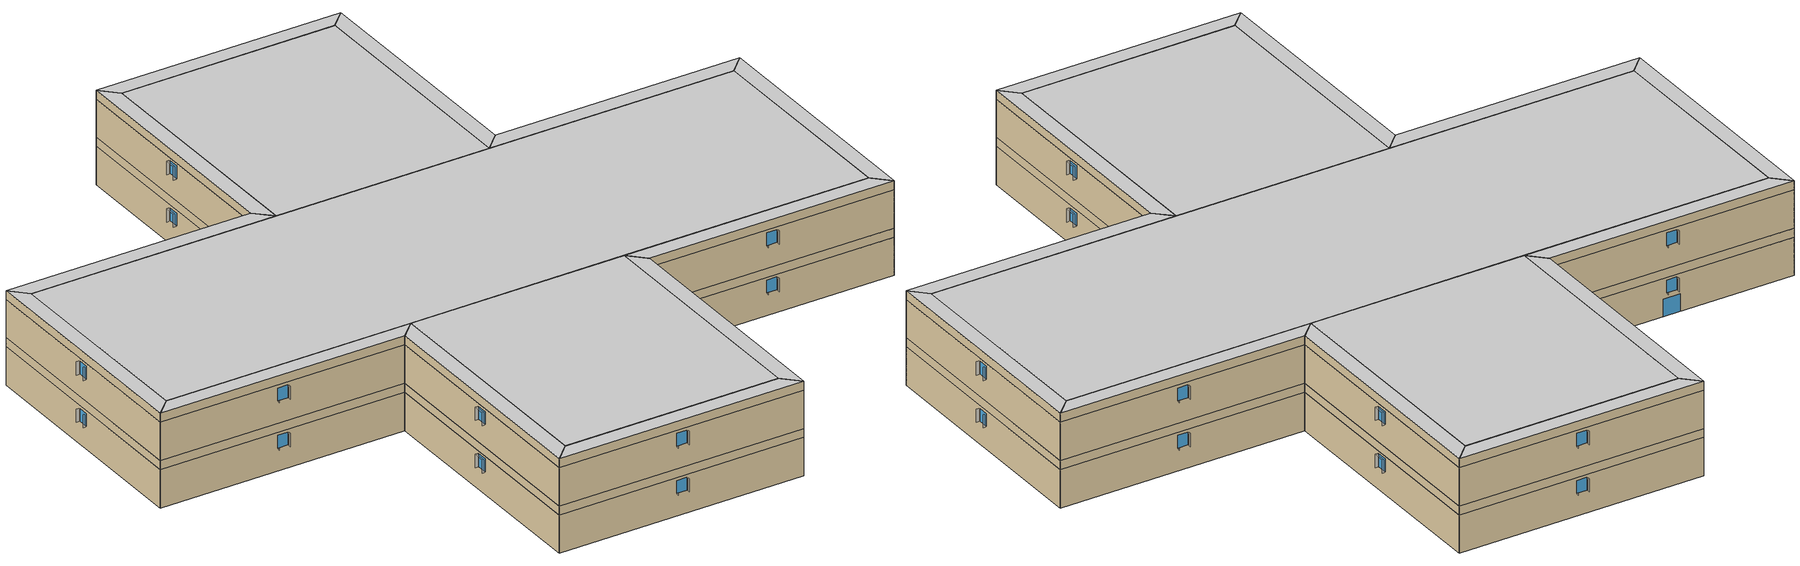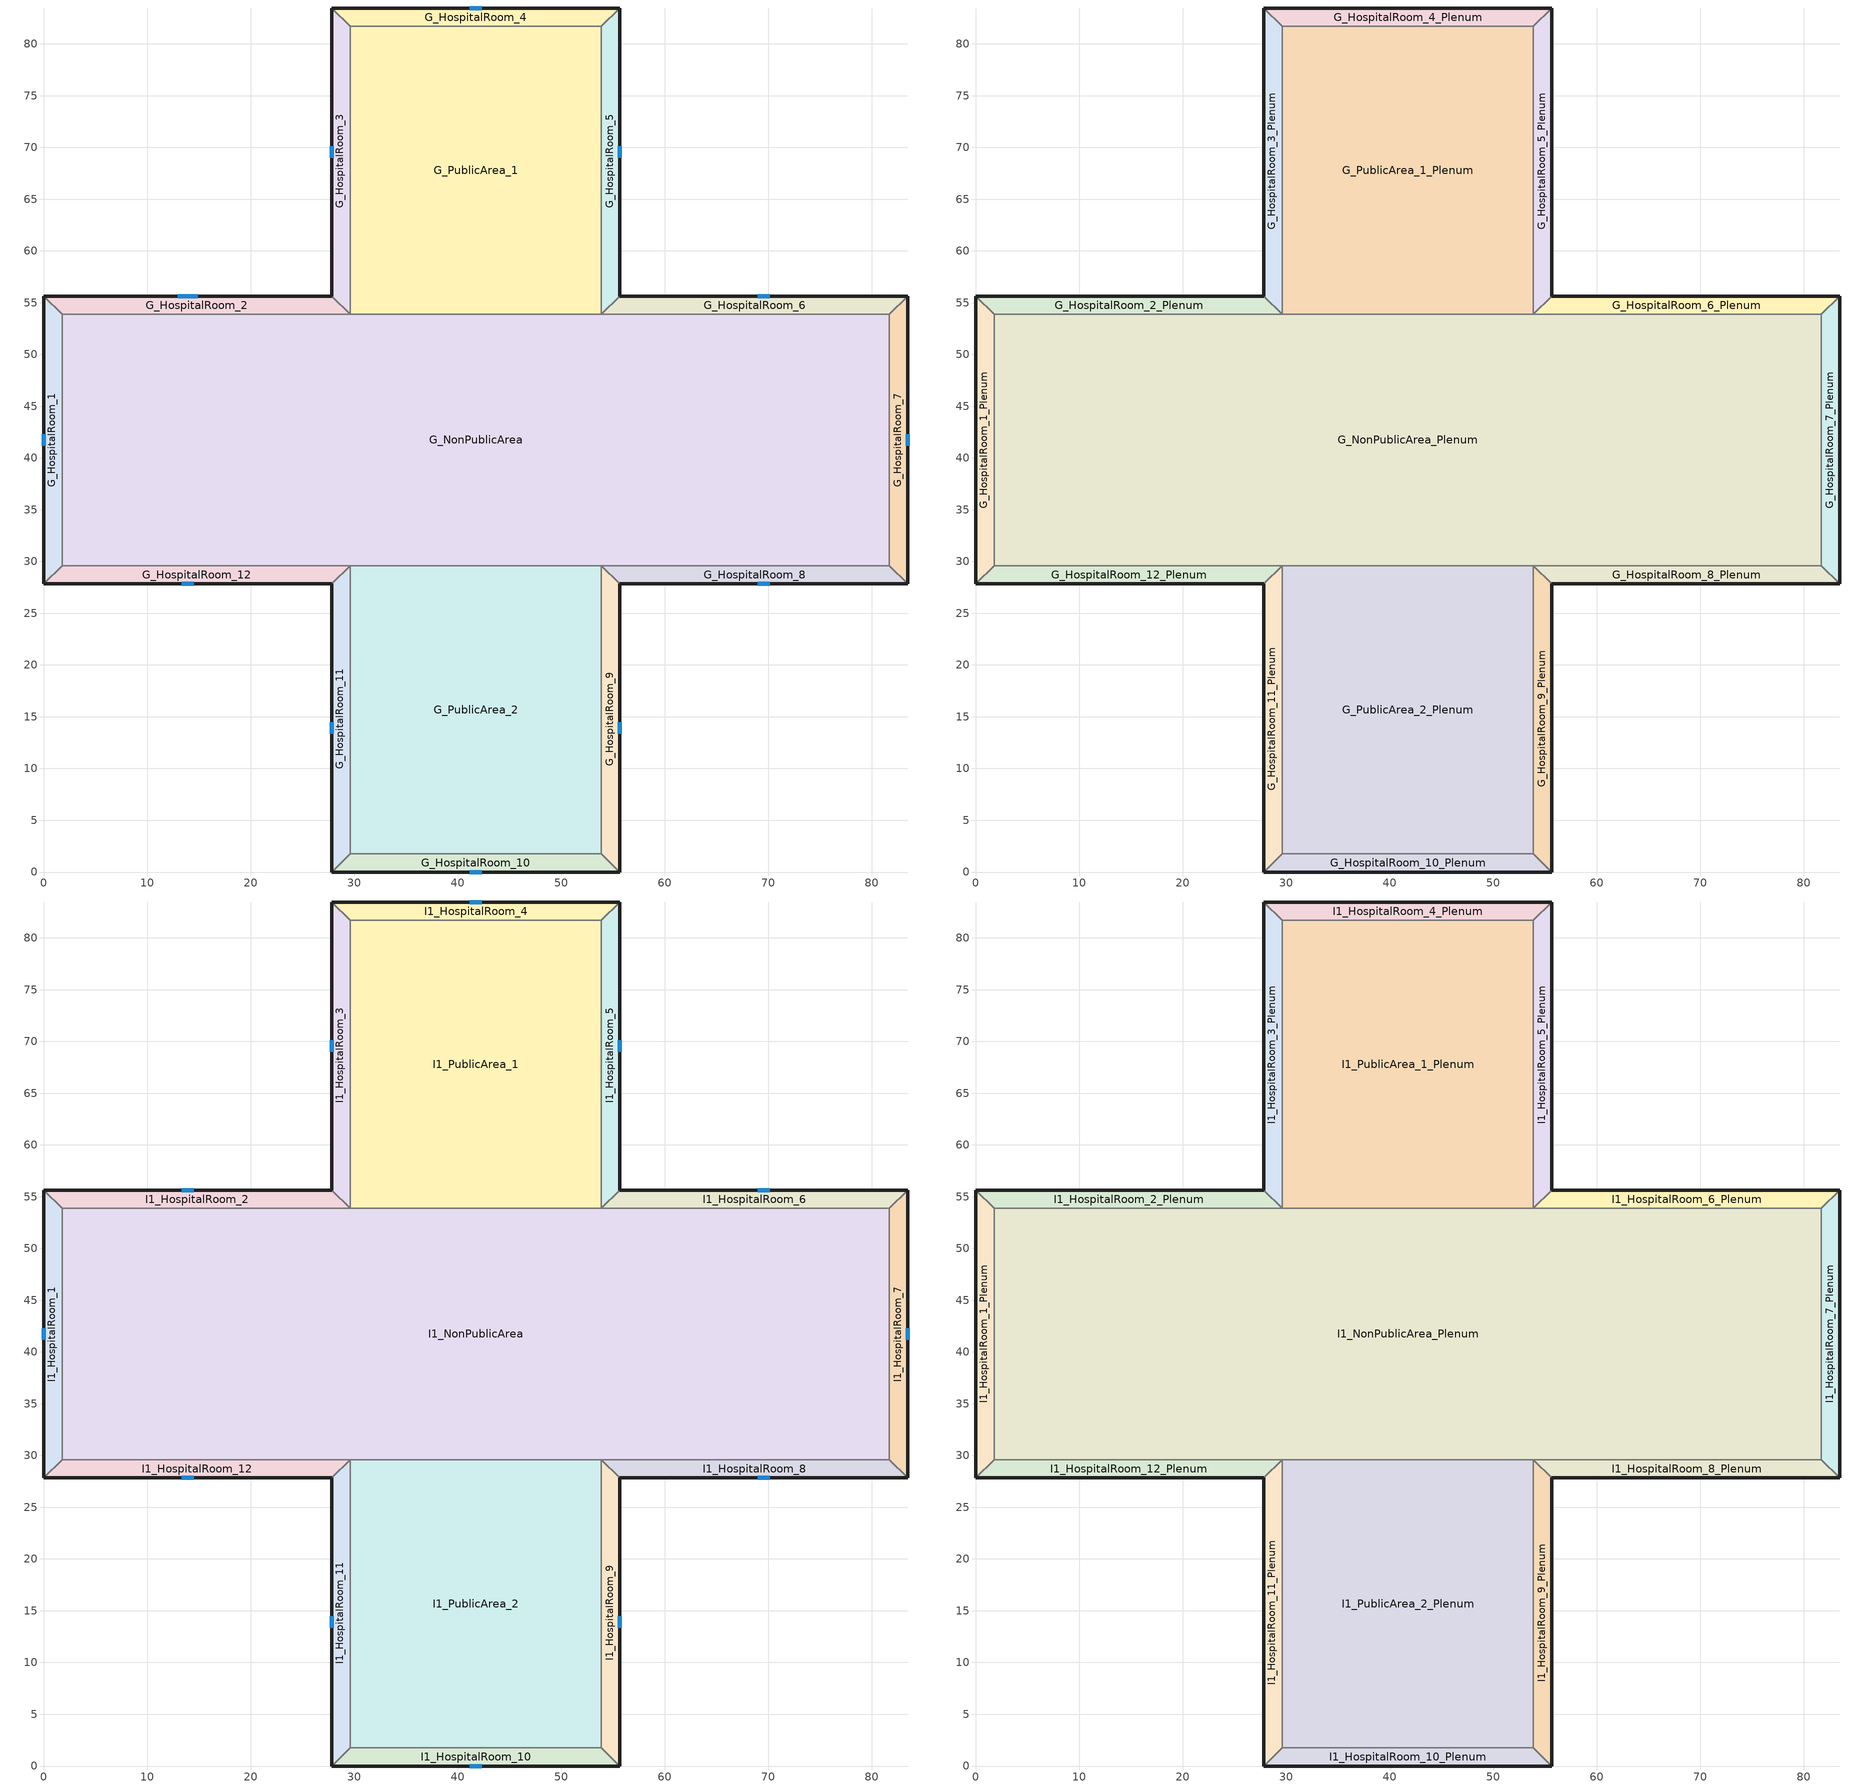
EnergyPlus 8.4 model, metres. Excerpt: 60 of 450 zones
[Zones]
G_HospitalRoom_1
 floor ground (Light Floor): 0,27.82 0,55.65 1.78,53.87 1.78,29.6 z0
 wall outside (Light Exterior Wall - R13): 0,55.65 0,27.82 z0:4.27
 wall to G_HospitalRoom_2 (Light Partitions): 1.78,53.87 0,55.65 z0:4.27
 wall to G_NonPublicArea (Light Partitions): 1.78,29.6 1.78,53.87 z0:4.27
 wall to G_HospitalRoom_12 (Light Partitions): 0,27.82 1.78,29.6 z0:4.27
 window (GlzSys_1): 0,42.32 0,41.16 z2.55:3.96
G_HospitalRoom_2
 floor ground (Light Floor): 0,55.65 27.82,55.65 29.6,53.87 1.78,53.87 z0
 wall outside (Light Exterior Wall - R13): 27.82,55.65 0,55.65 z0:4.27
 wall to G_HospitalRoom_3 (Light Partitions): 29.6,53.87 27.82,55.65 z0:4.27
 wall to G_NonPublicArea (Light Partitions): 1.78,53.87 29.6,53.87 z0:4.27
 window (GlzSys_1): 14.49,55.65 13.33,55.65 z2.55:3.96; 14.89,55.65 12.93,55.65 z0.02:1.98
G_HospitalRoom_3
 floor ground (Light Floor): 27.82,55.65 27.82,83.47 29.6,81.7 29.6,53.87 z0
 wall outside (Light Exterior Wall - R13): 27.82,83.47 27.82,55.65 z0:4.27
 wall to G_HospitalRoom_4 (Light Partitions): 29.6,81.7 27.82,83.47 z0:4.27
 wall to G_PublicArea_1 (Light Partitions): 29.6,53.87 29.6,81.7 z0:4.27
 window (GlzSys_1): 27.82,70.14 27.82,68.98 z2.55:3.96
G_HospitalRoom_4
 floor ground (Light Floor): 27.82,83.47 55.65,83.47 53.87,81.7 29.6,81.7 z0
 wall outside (Light Exterior Wall - R13): 55.65,83.47 27.82,83.47 z0:4.27
 wall to G_HospitalRoom_5 (Light Partitions): 53.87,81.7 55.65,83.47 z0:4.27
 wall to G_PublicArea_1 (Light Partitions): 29.6,81.7 53.87,81.7 z0:4.27
 window (GlzSys_1): 42.32,83.47 41.16,83.47 z2.55:3.96
G_HospitalRoom_5
 floor ground (Light Floor): 55.65,83.47 55.65,55.65 53.87,53.87 53.87,81.7 z0
 wall outside (Light Exterior Wall - R13): 55.65,55.65 55.65,83.47 z0:4.27
 wall to G_HospitalRoom_6 (Light Partitions): 53.87,53.87 55.65,55.65 z0:4.27
 wall to G_PublicArea_1 (Light Partitions): 53.87,81.7 53.87,53.87 z0:4.27
 window (GlzSys_1): 55.65,68.98 55.65,70.14 z2.55:3.96
G_HospitalRoom_6
 floor ground (Light Floor): 55.65,55.65 83.47,55.65 81.7,53.87 53.87,53.87 z0
 wall outside (Light Exterior Wall - R13): 83.47,55.65 55.65,55.65 z0:4.27
 wall to G_HospitalRoom_7 (Light Partitions): 81.7,53.87 83.47,55.65 z0:4.27
 wall to G_NonPublicArea (Light Partitions): 53.87,53.87 81.7,53.87 z0:4.27
 window (GlzSys_1): 70.14,55.65 68.98,55.65 z2.55:3.96
G_HospitalRoom_7
 floor ground (Light Floor): 83.47,55.65 83.47,27.82 81.7,29.6 81.7,53.87 z0
 wall outside (Light Exterior Wall - R13): 83.47,27.82 83.47,55.65 z0:4.27
 wall to G_HospitalRoom_8 (Light Partitions): 81.7,29.6 83.47,27.82 z0:4.27
 wall to G_NonPublicArea (Light Partitions): 81.7,53.87 81.7,29.6 z0:4.27
 window (GlzSys_1): 83.47,41.16 83.47,42.32 z2.55:3.96
G_HospitalRoom_8
 floor ground (Light Floor): 83.47,27.82 55.65,27.82 53.87,29.6 81.7,29.6 z0
 wall outside (Light Exterior Wall - R13): 55.65,27.82 83.47,27.82 z0:4.27
 wall to G_HospitalRoom_9 (Light Partitions): 53.87,29.6 55.65,27.82 z0:4.27
 wall to G_NonPublicArea (Light Partitions): 81.7,29.6 53.87,29.6 z0:4.27
 window (GlzSys_1): 68.98,27.82 70.14,27.82 z2.55:3.96
G_HospitalRoom_9
 floor ground (Light Floor): 55.65,27.82 55.65,0 53.87,1.78 53.87,29.6 z0
 wall outside (Light Exterior Wall - R13): 55.65,0 55.65,27.82 z0:4.27
 wall to G_HospitalRoom_10 (Light Partitions): 53.87,1.78 55.65,0 z0:4.27
 wall to G_PublicArea_2 (Light Partitions): 53.87,29.6 53.87,1.78 z0:4.27
 window (GlzSys_1): 55.65,13.33 55.65,14.49 z2.55:3.96
G_HospitalRoom_10
 floor ground (Light Floor): 55.65,0 27.82,0 29.6,1.78 53.87,1.78 z0
 wall outside (Light Exterior Wall - R13): 27.82,0 55.65,0 z0:4.27
 wall to G_HospitalRoom_11 (Light Partitions): 29.6,1.78 27.82,0 z0:4.27
 wall to G_PublicArea_2 (Light Partitions): 53.87,1.78 29.6,1.78 z0:4.27
 window (GlzSys_1): 41.16,0 42.32,0 z2.55:3.96
G_HospitalRoom_11
 floor ground (Light Floor): 27.82,0 27.82,27.82 29.6,29.6 29.6,1.78 z0
 wall outside (Light Exterior Wall - R13): 27.82,27.82 27.82,0 z0:4.27
 wall to G_HospitalRoom_12 (Light Partitions): 29.6,29.6 27.82,27.82 z0:4.27
 wall to G_PublicArea_2 (Light Partitions): 29.6,1.78 29.6,29.6 z0:4.27
 window (GlzSys_1): 27.82,14.49 27.82,13.33 z2.55:3.96
G_HospitalRoom_12
 floor ground (Light Floor): 27.82,27.82 0,27.82 1.78,29.6 29.6,29.6 z0
 wall outside (Light Exterior Wall - R13): 0,27.82 27.82,27.82 z0:4.27
 wall to G_NonPublicArea (Light Partitions): 29.6,29.6 1.78,29.6 z0:4.27
 window (GlzSys_1): 13.33,27.82 14.49,27.82 z2.55:3.96
G_NonPublicArea
 floor ground (Light Floor): 1.78,29.6 1.78,53.87 29.6,53.87 53.87,53.87 81.7,53.87 81.7,29.6 53.87,29.6 29.6,29.6 z0
 wall to G_PublicArea_1 (Light Partitions): 53.87,53.87 29.6,53.87 z0:4.27
 wall to G_PublicArea_2 (Light Partitions): 29.6,29.6 53.87,29.6 z0:4.27
G_PublicArea_1
 floor ground (Light Floor): 29.6,53.87 29.6,81.7 53.87,81.7 53.87,53.87 z0
G_PublicArea_2
 floor ground (Light Floor): 29.6,1.78 29.6,29.6 53.87,29.6 53.87,1.78 z0
G_NonPublicArea_Plenum
 floor to G_NonPublicArea (Light Floor/Ceiling): 1.78,29.6 1.78,53.87 29.6,53.87 53.87,53.87 81.7,53.87 81.7,29.6 53.87,29.6 29.6,29.6 z4.27
 wall to G_HospitalRoom_1_Plenum (Light Partitions): 1.78,53.87 1.78,29.6 z4.27:5.27
 wall to G_HospitalRoom_2_Plenum (Light Partitions): 29.6,53.87 1.78,53.87 z4.27:5.27
 wall to G_PublicArea_1_Plenum (Light Partitions): 53.87,53.87 29.6,53.87 z4.27:5.27
 wall to G_HospitalRoom_6_Plenum (Light Partitions): 81.7,53.87 53.87,53.87 z4.27:5.27
 wall to G_HospitalRoom_7_Plenum (Light Partitions): 81.7,29.6 81.7,53.87 z4.27:5.27
 wall to G_HospitalRoom_8_Plenum (Light Partitions): 53.87,29.6 81.7,29.6 z4.27:5.27
 wall to G_PublicArea_2_Plenum (Light Partitions): 29.6,29.6 53.87,29.6 z4.27:5.27
 wall to G_HospitalRoom_12_Plenum (Light Partitions): 1.78,29.6 29.6,29.6 z4.27:5.27
G_PublicArea_1_Plenum
 floor to G_PublicArea_1 (Light Floor/Ceiling): 29.6,53.87 29.6,81.7 53.87,81.7 53.87,53.87 z4.27
 wall to G_HospitalRoom_3_Plenum (Light Partitions): 29.6,81.7 29.6,53.87 z4.27:5.27
 wall to G_HospitalRoom_4_Plenum (Light Partitions): 53.87,81.7 29.6,81.7 z4.27:5.27
 wall to G_HospitalRoom_5_Plenum (Light Partitions): 53.87,53.87 53.87,81.7 z4.27:5.27
G_PublicArea_2_Plenum
 floor to G_PublicArea_2 (Light Floor/Ceiling): 29.6,1.78 29.6,29.6 53.87,29.6 53.87,1.78 z4.27
 wall to G_HospitalRoom_11_Plenum (Light Partitions): 29.6,29.6 29.6,1.78 z4.27:5.27
 wall to G_HospitalRoom_9_Plenum (Light Partitions): 53.87,1.78 53.87,29.6 z4.27:5.27
 wall to G_HospitalRoom_10_Plenum (Light Partitions): 29.6,1.78 53.87,1.78 z4.27:5.27
G_HospitalRoom_1_Plenum
 floor to G_HospitalRoom_1 (Light Floor/Ceiling): 0,27.82 0,55.65 1.78,53.87 1.78,29.6 z4.27
 wall outside (Light Exterior Wall - R13): 0,55.65 0,27.82 z4.27:5.27
 wall to G_HospitalRoom_2_Plenum (Light Partitions): 1.78,53.87 0,55.65 z4.27:5.27
 wall to G_HospitalRoom_12_Plenum (Light Partitions): 0,27.82 1.78,29.6 z4.27:5.27
G_HospitalRoom_2_Plenum
 floor to G_HospitalRoom_2 (Light Floor/Ceiling): 0,55.65 27.82,55.65 29.6,53.87 1.78,53.87 z4.27
 wall outside (Light Exterior Wall - R13): 27.82,55.65 0,55.65 z4.27:5.27
 wall to G_HospitalRoom_3_Plenum (Light Partitions): 29.6,53.87 27.82,55.65 z4.27:5.27
G_HospitalRoom_3_Plenum
 floor to G_HospitalRoom_3 (Light Floor/Ceiling): 27.82,55.65 27.82,83.47 29.6,81.7 29.6,53.87 z4.27
 wall outside (Light Exterior Wall - R13): 27.82,83.47 27.82,55.65 z4.27:5.27
 wall to G_HospitalRoom_4_Plenum (Light Partitions): 29.6,81.7 27.82,83.47 z4.27:5.27
G_HospitalRoom_4_Plenum
 floor to G_HospitalRoom_4 (Light Floor/Ceiling): 27.82,83.47 55.65,83.47 53.87,81.7 29.6,81.7 z4.27
 wall outside (Light Exterior Wall - R13): 55.65,83.47 27.82,83.47 z4.27:5.27
 wall to G_HospitalRoom_5_Plenum (Light Partitions): 53.87,81.7 55.65,83.47 z4.27:5.27
G_HospitalRoom_5_Plenum
 floor to G_HospitalRoom_5 (Light Floor/Ceiling): 55.65,83.47 55.65,55.65 53.87,53.87 53.87,81.7 z4.27
 wall outside (Light Exterior Wall - R13): 55.65,55.65 55.65,83.47 z4.27:5.27
 wall to G_HospitalRoom_6_Plenum (Light Partitions): 53.87,53.87 55.65,55.65 z4.27:5.27
G_HospitalRoom_6_Plenum
 floor to G_HospitalRoom_6 (Light Floor/Ceiling): 55.65,55.65 83.47,55.65 81.7,53.87 53.87,53.87 z4.27
 wall outside (Light Exterior Wall - R13): 83.47,55.65 55.65,55.65 z4.27:5.27
 wall to G_HospitalRoom_7_Plenum (Light Partitions): 81.7,53.87 83.47,55.65 z4.27:5.27
G_HospitalRoom_7_Plenum
 floor to G_HospitalRoom_7 (Light Floor/Ceiling): 83.47,55.65 83.47,27.82 81.7,29.6 81.7,53.87 z4.27
 wall outside (Light Exterior Wall - R13): 83.47,27.82 83.47,55.65 z4.27:5.27
 wall to G_HospitalRoom_8_Plenum (Light Partitions): 81.7,29.6 83.47,27.82 z4.27:5.27
G_HospitalRoom_8_Plenum
 floor to G_HospitalRoom_8 (Light Floor/Ceiling): 83.47,27.82 55.65,27.82 53.87,29.6 81.7,29.6 z4.27
 wall outside (Light Exterior Wall - R13): 55.65,27.82 83.47,27.82 z4.27:5.27
 wall to G_HospitalRoom_9_Plenum (Light Partitions): 53.87,29.6 55.65,27.82 z4.27:5.27
G_HospitalRoom_9_Plenum
 floor to G_HospitalRoom_9 (Light Floor/Ceiling): 55.65,27.82 55.65,0 53.87,1.78 53.87,29.6 z4.27
 wall outside (Light Exterior Wall - R13): 55.65,0 55.65,27.82 z4.27:5.27
 wall to G_HospitalRoom_10_Plenum (Light Partitions): 53.87,1.78 55.65,0 z4.27:5.27
G_HospitalRoom_10_Plenum
 floor to G_HospitalRoom_10 (Light Floor/Ceiling): 55.65,0 27.82,0 29.6,1.78 53.87,1.78 z4.27
 wall outside (Light Exterior Wall - R13): 27.82,0 55.65,0 z4.27:5.27
 wall to G_HospitalRoom_11_Plenum (Light Partitions): 29.6,1.78 27.82,0 z4.27:5.27
G_HospitalRoom_11_Plenum
 floor to G_HospitalRoom_11 (Light Floor/Ceiling): 27.82,0 27.82,27.82 29.6,29.6 29.6,1.78 z4.27
 wall outside (Light Exterior Wall - R13): 27.82,27.82 27.82,0 z4.27:5.27
 wall to G_HospitalRoom_12_Plenum (Light Partitions): 29.6,29.6 27.82,27.82 z4.27:5.27
G_HospitalRoom_12_Plenum
 floor to G_HospitalRoom_12 (Light Floor/Ceiling): 27.82,27.82 0,27.82 1.78,29.6 29.6,29.6 z4.27
 wall outside (Light Exterior Wall - R13): 0,27.82 27.82,27.82 z4.27:5.27
I1_HospitalRoom_1
 floor to G_HospitalRoom_1_Plenum (Light Floor/Ceiling): 0,27.82 0,55.65 1.78,53.87 1.78,29.6 z5.27
 wall outside (Light Exterior Wall - R13): 0,55.65 0,27.82 z5.27:9.53
 wall to I1_HospitalRoom_2 (Light Partitions): 1.78,53.87 0,55.65 z5.27:9.53
 wall to I1_NonPublicArea (Light Partitions): 1.78,29.6 1.78,53.87 z5.27:9.53
 wall to I1_HospitalRoom_12 (Light Partitions): 0,27.82 1.78,29.6 z5.27:9.53
 window (GlzSys_1): 0,42.32 0,41.16 z7.81:9.23
I1_HospitalRoom_2
 floor to G_HospitalRoom_2_Plenum (Light Floor/Ceiling): 0,55.65 27.82,55.65 29.6,53.87 1.78,53.87 z5.27
 wall outside (Light Exterior Wall - R13): 27.82,55.65 0,55.65 z5.27:9.53
 wall to I1_HospitalRoom_3 (Light Partitions): 29.6,53.87 27.82,55.65 z5.27:9.53
 wall to I1_NonPublicArea (Light Partitions): 1.78,53.87 29.6,53.87 z5.27:9.53
 window (GlzSys_1): 14.49,55.65 13.33,55.65 z7.81:9.23
I1_HospitalRoom_3
 floor to G_HospitalRoom_3_Plenum (Light Floor/Ceiling): 27.82,55.65 27.82,83.47 29.6,81.7 29.6,53.87 z5.27
 wall outside (Light Exterior Wall - R13): 27.82,83.47 27.82,55.65 z5.27:9.53
 wall to I1_HospitalRoom_4 (Light Partitions): 29.6,81.7 27.82,83.47 z5.27:9.53
 wall to I1_PublicArea_1 (Light Partitions): 29.6,53.87 29.6,81.7 z5.27:9.53
 window (GlzSys_1): 27.82,70.14 27.82,68.98 z7.81:9.23
I1_HospitalRoom_4
 floor to G_HospitalRoom_4_Plenum (Light Floor/Ceiling): 27.82,83.47 55.65,83.47 53.87,81.7 29.6,81.7 z5.27
 wall outside (Light Exterior Wall - R13): 55.65,83.47 27.82,83.47 z5.27:9.53
 wall to I1_HospitalRoom_5 (Light Partitions): 53.87,81.7 55.65,83.47 z5.27:9.53
 wall to I1_PublicArea_1 (Light Partitions): 29.6,81.7 53.87,81.7 z5.27:9.53
 window (GlzSys_1): 42.32,83.47 41.16,83.47 z7.81:9.23
I1_HospitalRoom_5
 floor to G_HospitalRoom_5_Plenum (Light Floor/Ceiling): 55.65,83.47 55.65,55.65 53.87,53.87 53.87,81.7 z5.27
 wall outside (Light Exterior Wall - R13): 55.65,55.65 55.65,83.47 z5.27:9.53
 wall to I1_HospitalRoom_6 (Light Partitions): 53.87,53.87 55.65,55.65 z5.27:9.53
 wall to I1_PublicArea_1 (Light Partitions): 53.87,81.7 53.87,53.87 z5.27:9.53
 window (GlzSys_1): 55.65,68.98 55.65,70.14 z7.81:9.23
I1_HospitalRoom_6
 floor to G_HospitalRoom_6_Plenum (Light Floor/Ceiling): 55.65,55.65 83.47,55.65 81.7,53.87 53.87,53.87 z5.27
 wall outside (Light Exterior Wall - R13): 83.47,55.65 55.65,55.65 z5.27:9.53
 wall to I1_HospitalRoom_7 (Light Partitions): 81.7,53.87 83.47,55.65 z5.27:9.53
 wall to I1_NonPublicArea (Light Partitions): 53.87,53.87 81.7,53.87 z5.27:9.53
 window (GlzSys_1): 70.14,55.65 68.98,55.65 z7.81:9.23
I1_HospitalRoom_7
 floor to G_HospitalRoom_7_Plenum (Light Floor/Ceiling): 83.47,55.65 83.47,27.82 81.7,29.6 81.7,53.87 z5.27
 wall outside (Light Exterior Wall - R13): 83.47,27.82 83.47,55.65 z5.27:9.53
 wall to I1_HospitalRoom_8 (Light Partitions): 81.7,29.6 83.47,27.82 z5.27:9.53
 wall to I1_NonPublicArea (Light Partitions): 81.7,53.87 81.7,29.6 z5.27:9.53
 window (GlzSys_1): 83.47,41.16 83.47,42.32 z7.81:9.23
I1_HospitalRoom_8
 floor to G_HospitalRoom_8_Plenum (Light Floor/Ceiling): 83.47,27.82 55.65,27.82 53.87,29.6 81.7,29.6 z5.27
 wall outside (Light Exterior Wall - R13): 55.65,27.82 83.47,27.82 z5.27:9.53
 wall to I1_HospitalRoom_9 (Light Partitions): 53.87,29.6 55.65,27.82 z5.27:9.53
 wall to I1_NonPublicArea (Light Partitions): 81.7,29.6 53.87,29.6 z5.27:9.53
 window (GlzSys_1): 68.98,27.82 70.14,27.82 z7.81:9.23
I1_HospitalRoom_9
 floor to G_HospitalRoom_9_Plenum (Light Floor/Ceiling): 55.65,27.82 55.65,0 53.87,1.78 53.87,29.6 z5.27
 wall outside (Light Exterior Wall - R13): 55.65,0 55.65,27.82 z5.27:9.53
 wall to I1_HospitalRoom_10 (Light Partitions): 53.87,1.78 55.65,0 z5.27:9.53
 wall to I1_PublicArea_2 (Light Partitions): 53.87,29.6 53.87,1.78 z5.27:9.53
 window (GlzSys_1): 55.65,13.33 55.65,14.49 z7.81:9.23
I1_HospitalRoom_10
 floor to G_HospitalRoom_10_Plenum (Light Floor/Ceiling): 55.65,0 27.82,0 29.6,1.78 53.87,1.78 z5.27
 wall outside (Light Exterior Wall - R13): 27.82,0 55.65,0 z5.27:9.53
 wall to I1_HospitalRoom_11 (Light Partitions): 29.6,1.78 27.82,0 z5.27:9.53
 wall to I1_PublicArea_2 (Light Partitions): 53.87,1.78 29.6,1.78 z5.27:9.53
 window (GlzSys_1): 41.16,0 42.32,0 z7.81:9.23
I1_HospitalRoom_11
 floor to G_HospitalRoom_11_Plenum (Light Floor/Ceiling): 27.82,0 27.82,27.82 29.6,29.6 29.6,1.78 z5.27
 wall outside (Light Exterior Wall - R13): 27.82,27.82 27.82,0 z5.27:9.53
 wall to I1_HospitalRoom_12 (Light Partitions): 29.6,29.6 27.82,27.82 z5.27:9.53
 wall to I1_PublicArea_2 (Light Partitions): 29.6,1.78 29.6,29.6 z5.27:9.53
 window (GlzSys_1): 27.82,14.49 27.82,13.33 z7.81:9.23
I1_HospitalRoom_12
 floor to G_HospitalRoom_12_Plenum (Light Floor/Ceiling): 27.82,27.82 0,27.82 1.78,29.6 29.6,29.6 z5.27
 wall outside (Light Exterior Wall - R13): 0,27.82 27.82,27.82 z5.27:9.53
 wall to I1_NonPublicArea (Light Partitions): 29.6,29.6 1.78,29.6 z5.27:9.53
 window (GlzSys_1): 13.33,27.82 14.49,27.82 z7.81:9.23
I1_NonPublicArea
 floor to G_NonPublicArea_Plenum (Light Floor/Ceiling): 1.78,29.6 1.78,53.87 29.6,53.87 53.87,53.87 81.7,53.87 81.7,29.6 53.87,29.6 29.6,29.6 z5.27
 wall to I1_PublicArea_1 (Light Partitions): 53.87,53.87 29.6,53.87 z5.27:9.53
 wall to I1_PublicArea_2 (Light Partitions): 29.6,29.6 53.87,29.6 z5.27:9.53
I1_PublicArea_1
 floor to G_PublicArea_1_Plenum (Light Floor/Ceiling): 29.6,53.87 29.6,81.7 53.87,81.7 53.87,53.87 z5.27
I1_PublicArea_2
 floor to G_PublicArea_2_Plenum (Light Floor/Ceiling): 29.6,1.78 29.6,29.6 53.87,29.6 53.87,1.78 z5.27
I1_NonPublicArea_Plenum
 floor to I1_NonPublicArea (Light Floor/Ceiling): 1.78,29.6 1.78,53.87 29.6,53.87 53.87,53.87 81.7,53.87 81.7,29.6 53.87,29.6 29.6,29.6 z9.53
 wall to I1_HospitalRoom_1_Plenum (Light Partitions): 1.78,53.87 1.78,29.6 z9.53:10.53
 wall to I1_HospitalRoom_2_Plenum (Light Partitions): 29.6,53.87 1.78,53.87 z9.53:10.53
 wall to I1_PublicArea_1_Plenum (Light Partitions): 53.87,53.87 29.6,53.87 z9.53:10.53
 wall to I1_HospitalRoom_6_Plenum (Light Partitions): 81.7,53.87 53.87,53.87 z9.53:10.53
 wall to I1_HospitalRoom_7_Plenum (Light Partitions): 81.7,29.6 81.7,53.87 z9.53:10.53
 wall to I1_HospitalRoom_8_Plenum (Light Partitions): 53.87,29.6 81.7,29.6 z9.53:10.53
 wall to I1_PublicArea_2_Plenum (Light Partitions): 29.6,29.6 53.87,29.6 z9.53:10.53
 wall to I1_HospitalRoom_12_Plenum (Light Partitions): 1.78,29.6 29.6,29.6 z9.53:10.53
 ceiling to I2_NonPublicArea (Light Floor/Ceiling): 1.78,29.6 29.6,29.6 53.87,29.6 81.7,29.6 81.7,53.87 53.87,53.87 29.6,53.87 1.78,53.87 z10.53
I1_PublicArea_1_Plenum
 floor to I1_PublicArea_1 (Light Floor/Ceiling): 29.6,53.87 29.6,81.7 53.87,81.7 53.87,53.87 z9.53
 wall to I1_HospitalRoom_3_Plenum (Light Partitions): 29.6,81.7 29.6,53.87 z9.53:10.53
 wall to I1_HospitalRoom_4_Plenum (Light Partitions): 53.87,81.7 29.6,81.7 z9.53:10.53
 wall to I1_HospitalRoom_5_Plenum (Light Partitions): 53.87,53.87 53.87,81.7 z9.53:10.53
 ceiling to I2_PublicArea_1 (Light Floor/Ceiling): 29.6,53.87 53.87,53.87 53.87,81.7 29.6,81.7 z10.53
I1_PublicArea_2_Plenum
 floor to I1_PublicArea_2 (Light Floor/Ceiling): 29.6,1.78 29.6,29.6 53.87,29.6 53.87,1.78 z9.53
 wall to I1_HospitalRoom_11_Plenum (Light Partitions): 29.6,29.6 29.6,1.78 z9.53:10.53
 wall to I1_HospitalRoom_9_Plenum (Light Partitions): 53.87,1.78 53.87,29.6 z9.53:10.53
 wall to I1_HospitalRoom_10_Plenum (Light Partitions): 29.6,1.78 53.87,1.78 z9.53:10.53
 ceiling to I2_PublicArea_2 (Light Floor/Ceiling): 29.6,1.78 53.87,1.78 53.87,29.6 29.6,29.6 z10.53
I1_HospitalRoom_1_Plenum
 floor to I1_HospitalRoom_1 (Light Floor/Ceiling): 0,27.82 0,55.65 1.78,53.87 1.78,29.6 z9.53
 wall outside (Light Exterior Wall - R13): 0,55.65 0,27.82 z9.53:10.53
 wall to I1_HospitalRoom_2_Plenum (Light Partitions): 1.78,53.87 0,55.65 z9.53:10.53
 wall to I1_HospitalRoom_12_Plenum (Light Partitions): 0,27.82 1.78,29.6 z9.53:10.53
 ceiling to I2_HospitalRoom_1 (Light Floor/Ceiling): 0,27.82 1.78,29.6 1.78,53.87 0,55.65 z10.53
I1_HospitalRoom_2_Plenum
 floor to I1_HospitalRoom_2 (Light Floor/Ceiling): 0,55.65 27.82,55.65 29.6,53.87 1.78,53.87 z9.53
 wall outside (Light Exterior Wall - R13): 27.82,55.65 0,55.65 z9.53:10.53
 wall to I1_HospitalRoom_3_Plenum (Light Partitions): 29.6,53.87 27.82,55.65 z9.53:10.53
 ceiling to I2_HospitalRoom_2 (Light Floor/Ceiling): 0,55.65 1.78,53.87 29.6,53.87 27.82,55.65 z10.53
I1_HospitalRoom_3_Plenum
 floor to I1_HospitalRoom_3 (Light Floor/Ceiling): 27.82,55.65 27.82,83.47 29.6,81.7 29.6,53.87 z9.53
 wall outside (Light Exterior Wall - R13): 27.82,83.47 27.82,55.65 z9.53:10.53
 wall to I1_HospitalRoom_4_Plenum (Light Partitions): 29.6,81.7 27.82,83.47 z9.53:10.53
 ceiling to I2_HospitalRoom_3 (Light Floor/Ceiling): 27.82,55.65 29.6,53.87 29.6,81.7 27.82,83.47 z10.53
I1_HospitalRoom_4_Plenum
 floor to I1_HospitalRoom_4 (Light Floor/Ceiling): 27.82,83.47 55.65,83.47 53.87,81.7 29.6,81.7 z9.53
 wall outside (Light Exterior Wall - R13): 55.65,83.47 27.82,83.47 z9.53:10.53
 wall to I1_HospitalRoom_5_Plenum (Light Partitions): 53.87,81.7 55.65,83.47 z9.53:10.53
 ceiling to I2_HospitalRoom_4 (Light Floor/Ceiling): 27.82,83.47 29.6,81.7 53.87,81.7 55.65,83.47 z10.53
I1_HospitalRoom_5_Plenum
 floor to I1_HospitalRoom_5 (Light Floor/Ceiling): 55.65,83.47 55.65,55.65 53.87,53.87 53.87,81.7 z9.53
 wall outside (Light Exterior Wall - R13): 55.65,55.65 55.65,83.47 z9.53:10.53
 wall to I1_HospitalRoom_6_Plenum (Light Partitions): 53.87,53.87 55.65,55.65 z9.53:10.53
 ceiling to I2_HospitalRoom_5 (Light Floor/Ceiling): 55.65,83.47 53.87,81.7 53.87,53.87 55.65,55.65 z10.53
I1_HospitalRoom_6_Plenum
 floor to I1_HospitalRoom_6 (Light Floor/Ceiling): 55.65,55.65 83.47,55.65 81.7,53.87 53.87,53.87 z9.53
 wall outside (Light Exterior Wall - R13): 83.47,55.65 55.65,55.65 z9.53:10.53
 wall to I1_HospitalRoom_7_Plenum (Light Partitions): 81.7,53.87 83.47,55.65 z9.53:10.53
 ceiling to I2_HospitalRoom_6 (Light Floor/Ceiling): 55.65,55.65 53.87,53.87 81.7,53.87 83.47,55.65 z10.53
I1_HospitalRoom_7_Plenum
 floor to I1_HospitalRoom_7 (Light Floor/Ceiling): 83.47,55.65 83.47,27.82 81.7,29.6 81.7,53.87 z9.53
 wall outside (Light Exterior Wall - R13): 83.47,27.82 83.47,55.65 z9.53:10.53
 wall to I1_HospitalRoom_8_Plenum (Light Partitions): 81.7,29.6 83.47,27.82 z9.53:10.53
 ceiling to I2_HospitalRoom_7 (Light Floor/Ceiling): 83.47,55.65 81.7,53.87 81.7,29.6 83.47,27.82 z10.53
I1_HospitalRoom_8_Plenum
 floor to I1_HospitalRoom_8 (Light Floor/Ceiling): 83.47,27.82 55.65,27.82 53.87,29.6 81.7,29.6 z9.53
 wall outside (Light Exterior Wall - R13): 55.65,27.82 83.47,27.82 z9.53:10.53
 wall to I1_HospitalRoom_9_Plenum (Light Partitions): 53.87,29.6 55.65,27.82 z9.53:10.53
 ceiling to I2_HospitalRoom_8 (Light Floor/Ceiling): 83.47,27.82 81.7,29.6 53.87,29.6 55.65,27.82 z10.53
I1_HospitalRoom_9_Plenum
 floor to I1_HospitalRoom_9 (Light Floor/Ceiling): 55.65,27.82 55.65,0 53.87,1.78 53.87,29.6 z9.53
 wall outside (Light Exterior Wall - R13): 55.65,0 55.65,27.82 z9.53:10.53
 wall to I1_HospitalRoom_10_Plenum (Light Partitions): 53.87,1.78 55.65,0 z9.53:10.53
 ceiling to I2_HospitalRoom_9 (Light Floor/Ceiling): 55.65,27.82 53.87,29.6 53.87,1.78 55.65,0 z10.53
I1_HospitalRoom_10_Plenum
 floor to I1_HospitalRoom_10 (Light Floor/Ceiling): 55.65,0 27.82,0 29.6,1.78 53.87,1.78 z9.53
 wall outside (Light Exterior Wall - R13): 27.82,0 55.65,0 z9.53:10.53
 wall to I1_HospitalRoom_11_Plenum (Light Partitions): 29.6,1.78 27.82,0 z9.53:10.53
 ceiling to I2_HospitalRoom_10 (Light Floor/Ceiling): 55.65,0 53.87,1.78 29.6,1.78 27.82,0 z10.53
I1_HospitalRoom_11_Plenum
 floor to I1_HospitalRoom_11 (Light Floor/Ceiling): 27.82,0 27.82,27.82 29.6,29.6 29.6,1.78 z9.53
 wall outside (Light Exterior Wall - R13): 27.82,27.82 27.82,0 z9.53:10.53
 wall to I1_HospitalRoom_12_Plenum (Light Partitions): 29.6,29.6 27.82,27.82 z9.53:10.53
 ceiling to I2_HospitalRoom_11 (Light Floor/Ceiling): 27.82,0 29.6,1.78 29.6,29.6 27.82,27.82 z10.53
I1_HospitalRoom_12_Plenum
 floor to I1_HospitalRoom_12 (Light Floor/Ceiling): 27.82,27.82 0,27.82 1.78,29.6 29.6,29.6 z9.53
 wall outside (Light Exterior Wall - R13): 0,27.82 27.82,27.82 z9.53:10.53
 ceiling to I2_HospitalRoom_12 (Light Floor/Ceiling): 27.82,27.82 29.6,29.6 1.78,29.6 0,27.82 z10.53
shading: 27.82,70.17 27.44,70.17 / 27.82,68.95 27.44,68.95 / 27.82,14.52 27.44,14.52 / 27.82,13.3 27.44,13.3 / 14.52,55.65 14.52,56.03 / 13.3,55.65 13.3,56.03 / 70.17,55.65 70.17,56.03 / 68.95,55.65 68.95,56.03 / 68.95,27.82 68.95,27.44 / 70.17,27.82 70.17,27.44 / 13.3,27.82 13.3,27.44 / 14.52,27.82 14.52,27.44 / 0,42.35 -0.38,42.35 / 0,41.13 -0.38,41.13 / 55.65,68.95 56.03,68.95 / 55.65,70.17 56.03,70.17 / 55.65,13.3 56.03,13.3 / 55.65,14.52 56.03,14.52 / 41.13,0 41.13,-0.38 / 42.35,0 42.35,-0.38 / 42.35,83.47 42.35,83.85 / 41.13,83.47 41.13,83.85 / 83.47,41.13 83.85,41.13 / 83.47,42.35 83.85,42.35 z2.52:3.99; 27.82,70.17 27.44,70.17 / 27.82,68.95 27.44,68.95 / 27.82,14.52 27.44,14.52 / 27.82,13.3 27.44,13.3 / 14.52,55.65 14.52,56.03 / 13.3,55.65 13.3,56.03 / 70.17,55.65 70.17,56.03 / 68.95,55.65 68.95,56.03 / 68.95,27.82 68.95,27.44 / 70.17,27.82 70.17,27.44 / 13.3,27.82 13.3,27.44 / 14.52,27.82 14.52,27.44 / 0,42.35 -0.38,42.35 / 0,41.13 -0.38,41.13 / 55.65,68.95 56.03,68.95 / 55.65,70.17 56.03,70.17 / 55.65,13.3 56.03,13.3 / 55.65,14.52 56.03,14.52 / 41.13,0 41.13,-0.38 / 42.35,0 42.35,-0.38 / 42.35,83.47 42.35,83.85 / 41.13,83.47 41.13,83.85 / 83.47,41.13 83.85,41.13 / 83.47,42.35 83.85,42.35 z7.78:9.26; 14.52,55.65 14.52,56.03 13.3,56.03 13.3,55.65 z3.99; 27.82,70.17 27.44,70.17 27.44,68.95 27.82,68.95 z3.99; 42.35,83.47 42.35,83.85 41.13,83.85 41.13,83.47 z3.99; 55.65,68.95 56.03,68.95 56.03,70.17 55.65,70.17 z3.99; 70.17,55.65 70.17,56.03 68.95,56.03 68.95,55.65 z3.99; 68.95,27.82 68.95,27.44 70.17,27.44 70.17,27.82 z3.99; 55.65,13.3 56.03,13.3 56.03,14.52 55.65,14.52 z3.99; 27.82,14.52 27.44,14.52 27.44,13.3 27.82,13.3 z3.99; 13.3,27.82 13.3,27.44 14.52,27.44 14.52,27.82 z3.99; 14.52,55.65 14.52,56.03 13.3,56.03 13.3,55.65 z9.26; 27.82,70.17 27.44,70.17 27.44,68.95 27.82,68.95 z9.26; 42.35,83.47 42.35,83.85 41.13,83.85 41.13,83.47 z9.26; 55.65,68.95 56.03,68.95 56.03,70.17 55.65,70.17 z9.26; 70.17,55.65 70.17,56.03 68.95,56.03 68.95,55.65 z9.26; 68.95,27.82 68.95,27.44 70.17,27.44 70.17,27.82 z9.26; 55.65,13.3 56.03,13.3 56.03,14.52 55.65,14.52 z9.26; 27.82,14.52 27.44,14.52 27.44,13.3 27.82,13.3 z9.26; 13.3,27.82 13.3,27.44 14.52,27.44 14.52,27.82 z9.26
[Building]
EFILM_building: North Axis {deg}=0; Terrain=Suburbs; Loads Convergence Tolerance Value=0.04; Temperature Convergence Tolerance Value {deltaC}=0.4; Solar Distribution=MinimalShadowing; Maximum Number of Warmup Days=2; Minimum Number of Warmup Days=1
[Site:Location]
Oakland_CA_USA Design_Conditions: Latitude {deg}=37.71; Longitude {deg}=-122.21; Time Zone {hr}=-8; Elevation {m}=1
[SizingPeriod:DesignDay] Day of Month=21; Barometric Pressure {Pa}=101313; Rain Indicator=No; Snow Indicator=No; Daylight Saving Time Indicator=No; Solar Model Indicator=ASHRAEClearSky
Name | Month | Day Type | Maximum Dry-Bulb Temperature {C} | Daily Dry-Bulb Temperature Range {deltaC} | Humidity Condition Type | Wetbulb or DewPoint at Maximum Dry-Bulb {C} | Wind Speed {m/s} | Wind Direction {deg} | Sky Clearness | Enthalpy at Maximum Dry-Bulb {J/kg}
Oakland Ann Htg 99.6% Condns DB | 1 | WinterDesignDay | 3.1 | 0 | Wetbulb | 3.1 | 2.3 | 50 | 0
Oakland Ann Htg 99% Condns DB | 1 | WinterDesignDay | 4.3 | 0 | Wetbulb | 4.3 | 2.3 | 50 | 0
Oakland Ann Hum_n 99.6% Condns DP=>MCDB | 1 | WinterDesignDay | 10.7 | 0 | DewPoint | -6.2 | 2.3 | 50 | 0
Oakland Ann Hum_n 99% Condns DP=>MCDB | 1 | WinterDesignDay | 11.6 | 0 | DewPoint | -2.6 | 2.3 | 50 | 0
Oakland Ann Htg Wind 99.6% Condns WS=>MCDB | 1 | WinterDesignDay | 11.4 | 0 | Wetbulb | 11.4 | 11.4 | 50 | 0
Oakland Ann Htg Wind 99% Condns WS=>MCDB | 1 | WinterDesignDay | 12 | 0 | Wetbulb | 12 | 10 | 50 | 0
Oakland Ann Clg .4% Condns DB=>MWB | 9 | SummerDesignDay | 27.7 | 8.1 | Wetbulb | 18.3 | 4.9 | 290 | 1
Oakland Ann Clg 1% Condns DB=>MWB | 9 | SummerDesignDay | 25.4 | 8.1 | Wetbulb | 17.9 | 4.9 | 290 | 1
Oakland Ann Clg 2% Condns DB=>MWB | 9 | SummerDesignDay | 23.5 | 8.1 | Wetbulb | 17.4 | 4.9 | 290 | 1
Oakland Ann Clg .4% Condns WB=>MDB | 9 | SummerDesignDay | 25.6 | 8.1 | Wetbulb | 19.8 | 4.9 | 290 | 1
Oakland Ann Clg 1% Condns WB=>MDB | 9 | SummerDesignDay | 24 | 8.1 | Wetbulb | 18.9 | 4.9 | 290 | 1
Oakland Ann Clg 2% Condns WB=>MDB | 9 | SummerDesignDay | 22.5 | 8.1 | Wetbulb | 18 | 4.9 | 290 | 1
Oakland Ann Clg .4% Condns DP=>MDB | 9 | SummerDesignDay | 21.7 | 8.1 | DewPoint | 17.7 | 4.9 | 290 | 1
Oakland Ann Clg 1% Condns DP=>MDB | 9 | SummerDesignDay | 20.7 | 8.1 | DewPoint | 16.9 | 4.9 | 290 | 1
Oakland Ann Clg 2% Condns DP=>MDB | 9 | SummerDesignDay | 19.9 | 8.1 | DewPoint | 16.2 | 4.9 | 290 | 1
Oakland Ann Clg .4% Condns Enth=>MDB | 9 | SummerDesignDay | 25.5 | 8.1 | Enthalpy |  | 4.9 | 290 | 1 | 56400
Oakland Ann Clg 1% Condns Enth=>MDB | 9 | SummerDesignDay | 23.9 | 8.1 | Enthalpy |  | 4.9 | 290 | 1 | 53400
Oakland Ann Clg 2% Condns Enth=>MDB | 9 | SummerDesignDay | 22.6 | 8.1 | Enthalpy |  | 4.9 | 290 | 1 | 50900
[Site:GroundTemperature:BuildingSurface]
20.03, 20.03, 20.13, 20.3, 20.43, 20.52, 20.62, 20.77, 20.78, 20.55, 20.44, 20.2
[Construction]
Light Exterior Wall - R13: F08 Metal surface, Fiberglass Batt R13, G01a 19mm gypsum board
Light Floor: F16 Acoustic tile, Polyurethane R19, M11 100mm lightweight concrete
Light Partitions: G01a 19mm gypsum board, F04 Wall air space resistance, G01a 19mm gypsum board
Light Floor/Ceiling: M11 100mm lightweight concrete, F05 Ceiling air space resistance, F16 Acoustic tile
[CONSTRUCTION]
GlzSys_1: Glass_102_LayerAvg
[Material] Thermal Absorptance=0.9
Name | Roughness | Thickness {m} | Conductivity {W/m-K} | Density {kg/m3} | Specific Heat {J/kg-K} | Solar Absorptance | Visible Absorptance
F08 Metal surface | Smooth | 0.0008 | 45.28 | 7824 | 500 | 0.7 | 0.7
Fiberglass Batt R13 | Rough | 0.1016 | 0.043 | 10 | 837 | 0.7 | 0.7
G01a 19mm gypsum board | MediumSmooth | 0.019 | 0.16 | 800 | 1090 | 0.7 | 0.7
F16 Acoustic tile | MediumSmooth | 0.0191 | 0.06 | 368 | 590 | 0.7 | 0.7
Polyurethane R19 | Rough | 0.0818 | 0.023 | 24.028 | 1590.984 | 0.5 | 0.5
M11 100mm lightweight concrete | MediumRough | 0.1016 | 0.53 | 1280 | 840 | 0.7 | 0.7
[Material:AirGap]
Name | Thermal Resistance {m2-K/W}
F04 Wall air space resistance | 0.15
F05 Ceiling air space resistance | 0.18
[WindowMaterial:Glazing]
Glass_102_LayerAvg: Optical Data Type=SpectralAverage; Thickness {m}=0.003048; Solar Transmittance at Normal Incidence=0.833848; Front Side Solar Reflectance at Normal Incidence=0.0747638; Back Side Solar Reflectance at Normal Incidence=0.0748545; Visible Transmittance at Normal Incidence=0.89926; Front Side Visible Reflectance at Normal Incidence=0.082563; Back Side Visible Reflectance at Normal Incidence=0.082564; Infrared Transmittance at Normal Incidence=0; Front Side Infrared Hemispherical Emissivity=0.84; Back Side Infrared Hemispherical Emissivity=0.84; Conductivity {W/m-K}=1
[Zone] Type=1; Multiplier=1; Floor Area {m2}=autocalculate
Name | Ceiling Height {m} | Volume {m3}
G_HospitalRoom_1; G_HospitalRoom_10; I1_HospitalRoom_1; I1_HospitalRoom_10 | 4.2672 | 197.496
G_HospitalRoom_2; G_HospitalRoom_3; G_HospitalRoom_5; G_HospitalRoom_6; G_HospitalRoom_8; G_HospitalRoom_9; G_HospitalRoom_11; G_HospitalRoom_12; I1_HospitalRoom_2; I1_HospitalRoom_3; I1_HospitalRoom_5; I1_HospitalRoom_6; I1_HospitalRoom_8; I1_HospitalRoom_9; I1_HospitalRoom_11; I1_HospitalRoom_12 | 4.2672 | 210.968
G_HospitalRoom_4; G_HospitalRoom_7; I1_HospitalRoom_4; I1_HospitalRoom_7 | 4.2672 | 197.495
G_NonPublicArea; I1_NonPublicArea | 4.2672 | 8277.04
G_PublicArea_1; G_PublicArea_2; I1_PublicArea_1; I1_PublicArea_2 | 4.2672 | 2881.7
G_NonPublicArea_Plenum; I1_NonPublicArea_Plenum | 1 | 1939.69
G_PublicArea_1_Plenum; G_PublicArea_2_Plenum; I1_PublicArea_1_Plenum; I1_PublicArea_2_Plenum | 1 | 675.313
G_HospitalRoom_1_Plenum; G_HospitalRoom_4_Plenum; G_HospitalRoom_7_Plenum; G_HospitalRoom_10_Plenum; I1_HospitalRoom_1_Plenum; I1_HospitalRoom_4_Plenum; I1_HospitalRoom_7_Plenum; I1_HospitalRoom_10_Plenum | 1 | 46.2822
G_HospitalRoom_2_Plenum; G_HospitalRoom_3_Plenum; G_HospitalRoom_5_Plenum; G_HospitalRoom_6_Plenum; G_HospitalRoom_8_Plenum; G_HospitalRoom_9_Plenum; G_HospitalRoom_11_Plenum; G_HospitalRoom_12_Plenum; I1_HospitalRoom_2_Plenum; I1_HospitalRoom_3_Plenum; I1_HospitalRoom_5_Plenum; I1_HospitalRoom_6_Plenum; I1_HospitalRoom_8_Plenum; I1_HospitalRoom_9_Plenum; I1_HospitalRoom_11_Plenum; I1_HospitalRoom_12_Plenum | 1 | 49.4394
[Daylighting:Controls] Total Daylighting Reference Points=1; Fraction of Zone Controlled by First Reference Point=1; Fraction of Zone Controlled by Second Reference Point=0; Illuminance Setpoint at First Reference Point {lux}=500; Illuminance Setpoint at Second Reference Point {lux}=500; Lighting Control Type=1; Glare Calculation Azimuth Angle of View Direction Clockwise from Zone y-Axis {deg}=0; Maximum Allowable Discomfort Glare Index=20; Minimum Input Power Fraction for Continuous Dimming Control=0.3; Minimum Light Output Fraction for Continuous Dimming Control=0.2; Number of Stepped Control Steps=0; Probability Lighting will be Reset When Needed in Manual Stepped Control=1
Name | X-Coordinate of First Reference Point {m} | Y-Coordinate of First Reference Point {m} | Z-Coordinate of First Reference Point {m}
G_HospitalRoom_1 | 0.88842 | 41.73646 | 0.8
G_HospitalRoom_2 | 14.8006 | 54.76019 | 0.8
G_HospitalRoom_3 | 28.71273 | 68.6723 | 0.8
G_HospitalRoom_4 | 41.73646 | 82.5845 | 0.8
G_HospitalRoom_5 | 54.76019 | 68.6723 | 0.8
G_HospitalRoom_6 | 68.6723 | 54.76019 | 0.8
G_HospitalRoom_7 | 82.5845 | 41.73646 | 0.8
G_HospitalRoom_8 | 68.6723 | 28.71273 | 0.8
G_HospitalRoom_9 | 54.76019 | 14.8006 | 0.8
G_HospitalRoom_10 | 41.73646 | 0.88842 | 0.8
G_HospitalRoom_11 | 28.71273 | 14.8006 | 0.8
G_HospitalRoom_12 | 14.8006 | 28.71273 | 0.8
G_PublicArea_1 | 41.73646 | 67.7839 | 0.8
G_PublicArea_2 | 41.73646 | 15.689 | 0.8
G_PublicArea_1_Plenum | 41.73646 | 67.7839 | 5.0672
G_PublicArea_2_Plenum | 41.73646 | 15.689 | 5.0672
G_HospitalRoom_1_Plenum | 0.88842 | 41.73646 | 5.0672
G_HospitalRoom_2_Plenum | 14.8006 | 54.76019 | 5.0672
G_HospitalRoom_3_Plenum | 28.71273 | 68.6723 | 5.0672
G_HospitalRoom_4_Plenum | 41.73646 | 82.5845 | 5.0672
G_HospitalRoom_5_Plenum | 54.76019 | 68.6723 | 5.0672
G_HospitalRoom_6_Plenum | 68.6723 | 54.76019 | 5.0672
G_HospitalRoom_7_Plenum | 82.5845 | 41.73646 | 5.0672
G_HospitalRoom_8_Plenum | 68.6723 | 28.71273 | 5.0672
G_HospitalRoom_9_Plenum | 54.76019 | 14.8006 | 5.0672
G_HospitalRoom_10_Plenum | 41.73646 | 0.88842 | 5.0672
G_HospitalRoom_11_Plenum | 28.71273 | 14.8006 | 5.0672
G_HospitalRoom_12_Plenum | 14.8006 | 28.71273 | 5.0672
I1_HospitalRoom_1 | 0.88842 | 41.73646 | 6.0672
I1_HospitalRoom_2 | 14.8006 | 54.76019 | 6.0672
I1_HospitalRoom_3 | 28.71273 | 68.6723 | 6.0672
I1_HospitalRoom_4 | 41.73646 | 82.5845 | 6.0672
I1_HospitalRoom_5 | 54.76019 | 68.6723 | 6.0672
I1_HospitalRoom_6 | 68.6723 | 54.76019 | 6.0672
I1_HospitalRoom_7 | 82.5845 | 41.73646 | 6.0672
I1_HospitalRoom_8 | 68.6723 | 28.71273 | 6.0672
I1_HospitalRoom_9 | 54.76019 | 14.8006 | 6.0672
I1_HospitalRoom_10 | 41.73646 | 0.88842 | 6.0672
I1_HospitalRoom_11 | 28.71273 | 14.8006 | 6.0672
I1_HospitalRoom_12 | 14.8006 | 28.71273 | 6.0672
I1_PublicArea_1 | 41.73646 | 67.7839 | 6.0672
I1_PublicArea_2 | 41.73646 | 15.689 | 6.0672
I1_PublicArea_1_Plenum | 41.73646 | 67.7839 | 10.3344
I1_PublicArea_2_Plenum | 41.73646 | 15.689 | 10.3344
I1_HospitalRoom_1_Plenum | 0.88842 | 41.73646 | 10.3344
I1_HospitalRoom_2_Plenum | 14.8006 | 54.76019 | 10.3344
I1_HospitalRoom_3_Plenum | 28.71273 | 68.6723 | 10.3344
I1_HospitalRoom_4_Plenum | 41.73646 | 82.5845 | 10.3344
I1_HospitalRoom_5_Plenum | 54.76019 | 68.6723 | 10.3344
I1_HospitalRoom_6_Plenum | 68.6723 | 54.76019 | 10.3344
I1_HospitalRoom_7_Plenum | 82.5845 | 41.73646 | 10.3344
I1_HospitalRoom_8_Plenum | 68.6723 | 28.71273 | 10.3344
I1_HospitalRoom_9_Plenum | 54.76019 | 14.8006 | 10.3344
I1_HospitalRoom_10_Plenum | 41.73646 | 0.88842 | 10.3344
I1_HospitalRoom_11_Plenum | 28.71273 | 14.8006 | 10.3344
I1_HospitalRoom_12_Plenum | 14.8006 | 28.71273 | 10.3344
[Lights] Schedule=Lights Rooms Sch Hospital; Design Level Calculation Method=Watts/Area; Watts per Zone Floor Area {W/m2}=7.53; Return Air Fraction=0; Fraction Radiant=0.6; Fraction Visible=0.2; Fraction Replaceable=1
Name | Zone or ZoneList
Lights_G_HospitalRoom_1 | G_HospitalRoom_1
Lights_G_HospitalRoom_2 | G_HospitalRoom_2
Lights_G_HospitalRoom_3 | G_HospitalRoom_3
Lights_G_HospitalRoom_4 | G_HospitalRoom_4
Lights_G_HospitalRoom_5 | G_HospitalRoom_5
Lights_G_HospitalRoom_6 | G_HospitalRoom_6
Lights_G_HospitalRoom_7 | G_HospitalRoom_7
Lights_G_HospitalRoom_8 | G_HospitalRoom_8
Lights_G_HospitalRoom_9 | G_HospitalRoom_9
Lights_G_HospitalRoom_10 | G_HospitalRoom_10
Lights_G_HospitalRoom_11 | G_HospitalRoom_11
Lights_G_HospitalRoom_12 | G_HospitalRoom_12
Lights_G_PublicArea_1 | G_PublicArea_1
Lights_G_PublicArea_2 | G_PublicArea_2
Lights_G_PublicArea_1_Plenum | G_PublicArea_1_Plenum
Lights_G_PublicArea_2_Plenum | G_PublicArea_2_Plenum
Lights_G_HospitalRoom_1_Plenum | G_HospitalRoom_1_Plenum
Lights_G_HospitalRoom_2_Plenum | G_HospitalRoom_2_Plenum
Lights_G_HospitalRoom_3_Plenum | G_HospitalRoom_3_Plenum
Lights_G_HospitalRoom_4_Plenum | G_HospitalRoom_4_Plenum
Lights_G_HospitalRoom_5_Plenum | G_HospitalRoom_5_Plenum
Lights_G_HospitalRoom_6_Plenum | G_HospitalRoom_6_Plenum
Lights_G_HospitalRoom_7_Plenum | G_HospitalRoom_7_Plenum
Lights_G_HospitalRoom_8_Plenum | G_HospitalRoom_8_Plenum
Lights_G_HospitalRoom_9_Plenum | G_HospitalRoom_9_Plenum
Lights_G_HospitalRoom_10_Plenum | G_HospitalRoom_10_Plenum
Lights_G_HospitalRoom_11_Plenum | G_HospitalRoom_11_Plenum
Lights_G_HospitalRoom_12_Plenum | G_HospitalRoom_12_Plenum
Lights_I1_HospitalRoom_1 | I1_HospitalRoom_1
Lights_I1_HospitalRoom_2 | I1_HospitalRoom_2
Lights_I1_HospitalRoom_3 | I1_HospitalRoom_3
Lights_I1_HospitalRoom_4 | I1_HospitalRoom_4
Lights_I1_HospitalRoom_5 | I1_HospitalRoom_5
Lights_I1_HospitalRoom_6 | I1_HospitalRoom_6
Lights_I1_HospitalRoom_7 | I1_HospitalRoom_7
Lights_I1_HospitalRoom_8 | I1_HospitalRoom_8
Lights_I1_HospitalRoom_9 | I1_HospitalRoom_9
Lights_I1_HospitalRoom_10 | I1_HospitalRoom_10
Lights_I1_HospitalRoom_11 | I1_HospitalRoom_11
Lights_I1_HospitalRoom_12 | I1_HospitalRoom_12
Lights_I1_PublicArea_1 | I1_PublicArea_1
Lights_I1_PublicArea_2 | I1_PublicArea_2
Lights_I1_PublicArea_1_Plenum | I1_PublicArea_1_Plenum
Lights_I1_PublicArea_2_Plenum | I1_PublicArea_2_Plenum
Lights_I1_HospitalRoom_1_Plenum | I1_HospitalRoom_1_Plenum
Lights_I1_HospitalRoom_2_Plenum | I1_HospitalRoom_2_Plenum
Lights_I1_HospitalRoom_3_Plenum | I1_HospitalRoom_3_Plenum
Lights_I1_HospitalRoom_4_Plenum | I1_HospitalRoom_4_Plenum
Lights_I1_HospitalRoom_5_Plenum | I1_HospitalRoom_5_Plenum
Lights_I1_HospitalRoom_6_Plenum | I1_HospitalRoom_6_Plenum
Lights_I1_HospitalRoom_7_Plenum | I1_HospitalRoom_7_Plenum
Lights_I1_HospitalRoom_8_Plenum | I1_HospitalRoom_8_Plenum
Lights_I1_HospitalRoom_9_Plenum | I1_HospitalRoom_9_Plenum
Lights_I1_HospitalRoom_10_Plenum | I1_HospitalRoom_10_Plenum
Lights_I1_HospitalRoom_11_Plenum | I1_HospitalRoom_11_Plenum
Lights_I1_HospitalRoom_12_Plenum | I1_HospitalRoom_12_Plenum
[Schedule:Year]
Lights Rooms Sch Hospital: Lights_Rooms_Week Hospital, 1, 1, 12, 31
[Schedule:Week:Daily]
Lights_Rooms_Week Hospital: Lights_Rooms Hospital, Lights_Rooms Hospital, Lights_Rooms Hospital, Lights_Rooms Hospital, Lights_Rooms Hospital, Lights_Rooms Hospital, Lights_Rooms Hospital, Lights_Rooms Hospital, Lights_Rooms Hospital, Internal_Loads_Zero, Lights_Rooms Hospital, Lights_Rooms Hospital
[Schedule:Day:Hourly]
Lights_Rooms Hospital: 0.1, 0.1, 0.1, 0.1, 0.1, 0.1, 0.1, 0.5, 0.9, 0.9, 0.9, 0.9, 0.9, 0.9, 0.9, 0.9, 0.3, 0.3, 0.3, 0.3, 0.3, 0.3, 0.3, 0.1
Internal_Loads_Zero: 0, 0, 0, 0, 0, 0, 0, 0, 0, 0, 0, 0, 0, 0, 0, 0, 0, 0, 0, 0, 0, 0, 0, 0
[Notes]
EFEN idf template - core                     !!!
Fixed Schedules - for exterior shading devices!
Output:Surfaces:Drawing,dxf;
*  Building description
*  Created by EFILM
*    Building type:     Hospital building
*    Building shape:    Plus - shape
*    Number of floors:  15
